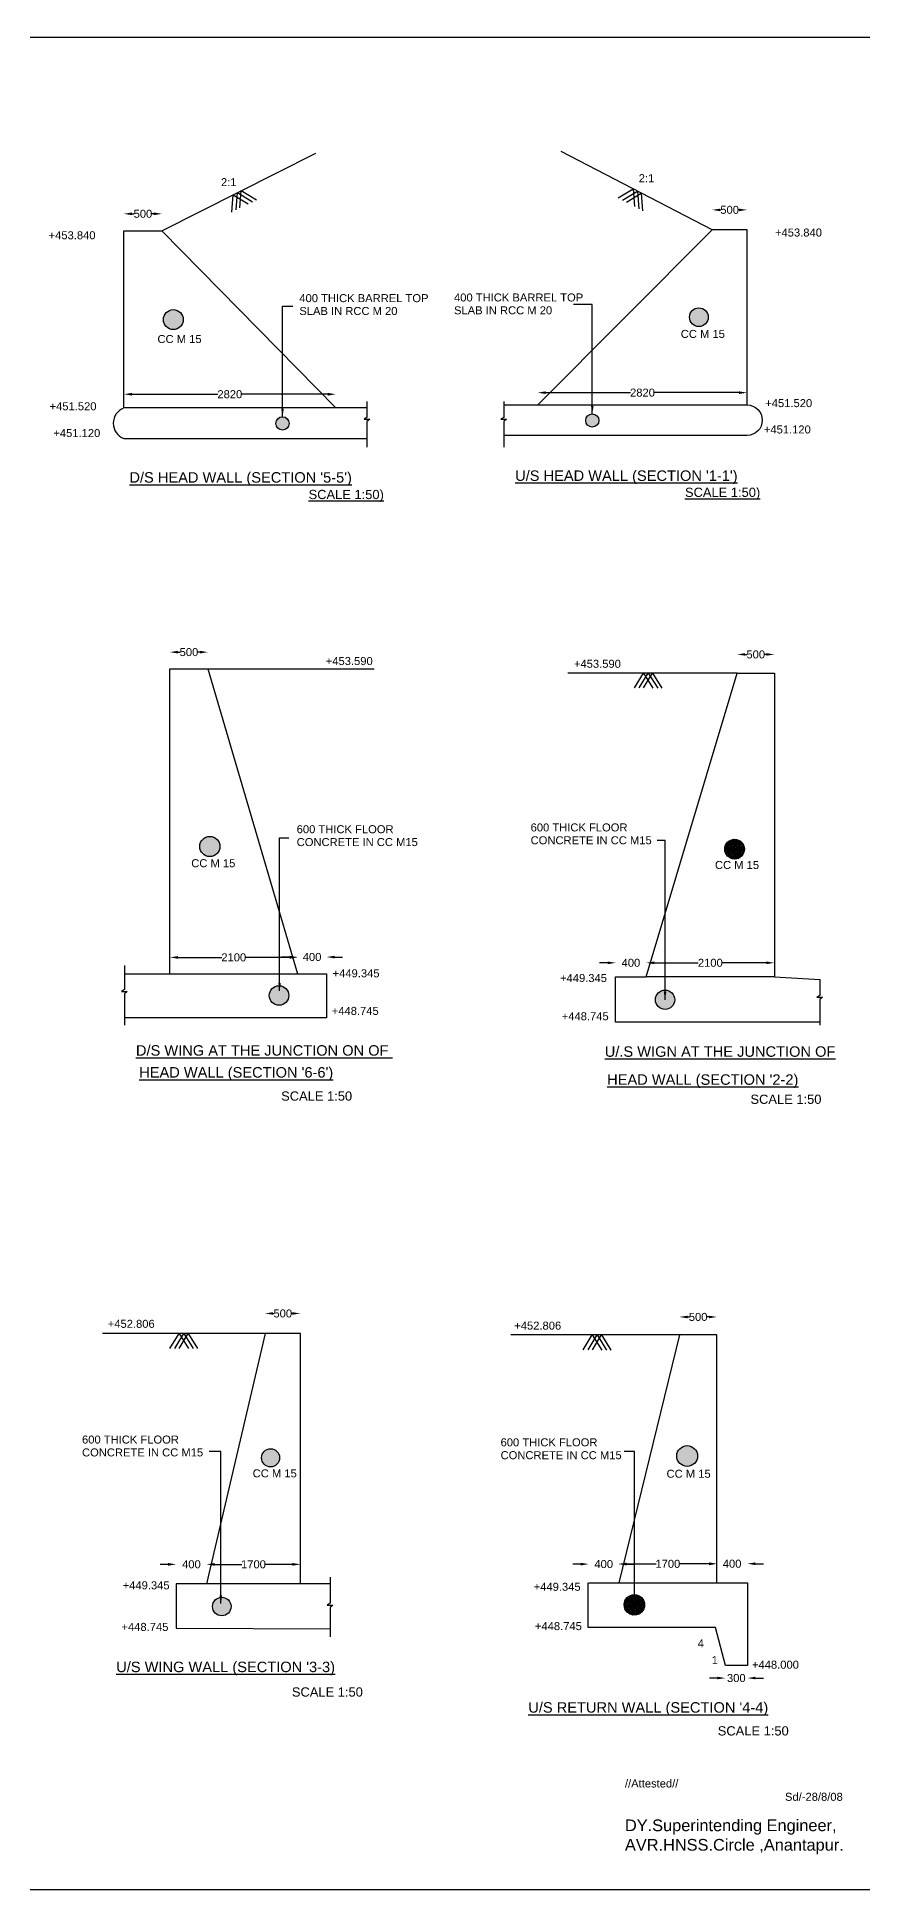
# Model space of a CAD drawing. Header units: millimetres. Extents: x -53232398 to -53209628, y 22138667 to 22153730.
# Drawn here: x -53224710 to -53218001, y 22138667 to 22153720 of the extents above; entities that cross this region are included whole.
import ezdxf

# ---------------------------------------------------------------- set-up
doc = ezdxf.new("R2010")
doc.units = ezdxf.units.MM
doc.header["$MEASUREMENT"] = 0
for name, color, linetype in [('DIMENSIONS', 7, 'Continuous'), ('DRAWING', 2, 'Continuous'), ('TEXT', 255, 'Continuous')]:
    doc.layers.add(name, color=color, linetype=linetype)
doc.styles.get("Standard").update_dxf_attribs({"font": 'arial.ttf', "height": 65})
doc.dimstyles.get("Standard").update_dxf_attribs({"dimtxt": 65, "dimasz": 65, "dimexe": 0.18, "dimexo": 0.0625, "dimgap": 0.09, "dimtad": 0, "dimdec": 0, "dimzin": 0, "dimdsep": 46, "dimtxsty": 'Standard', "dimcen": 0.09, "dimse1": 1, "dimse2": 1, "dimadec": 0, "dimazin": 0, "dimtfac": 1, "dimtdec": 0, "dimtofl": 0, "dimtmove": 0, "dimatfit": 3, "dimfxl": 1, "dimtolj": 1, "dimtzin": 0, "dimarcsym": 0})
pattern_1 = [(50, (0, 0), (7.172601826, -0.6275213498), [0.75, -8.25]), (355, (0, 0), (-1.3875133361, 7.521921337), [0.6, -6.6]), (100.4514, (0.598, -0.052), (5.7850938171, 6.8943954206), [0.6374019, -7.01142112]), (46.1842, (0, 2), (10.6724104863, -1.6551901433), [1.125, -12.375]), (96.6356, (0.889, 1.862), (9.3466270555, 9.741178709), [0.95610288, -10.51713]), (351.1842, (0, 2), (9.3466194513, 9.7411860093), [0.9, -9.9]), (21, (1, 1.5), (5.9690705212, -4.02618890665), [0.75, -8.25]), (326, (1, 1.5), (2.4331533192, 7.2515004505), [0.6, -6.6]), (71.4514, (1.4974, 1.1645), (8.4022262858, 3.2253049671), [0.6374019, -7.01142112]), (37.5, (0, 0), (0.12159855317, 3.32893853831), [0, -6.52, 0, -6.7, 0, -6.625]), (7.5, (0, 0), (2.63069537442, 3.94411711882), [0, -3.82, 0, -6.37, 0, -2.525]), (327.5, (-2.23, 0), (5.33822436172, -0.22554871734), [0, -2.5, 0, -7.8, 0, -10.35]), (317.5, (-3.23, 0), (5.83186169342, 1.00104982332), [0, -3.25, 0, -5.18, 0, -7.35])]

# ---------------------------------------------------------------- blocks, each defined once
blk = doc.blocks.new('*D94')
at = {"layer": 'Defpoints', "color": 0, "transparency": 16777216}
for p in [(-53223696, 22152284), (-53224004, 22152147), (-53223696, 22152147)]:
    blk.add_point(p, dxfattribs=at)
at = {"layer": 'DIMENSIONS', "color": 0, "lineweight": -2, "transparency": 16777216}
for p, q in [((-53223939, 22152284), (-53223922, 22152284)), ((-53223762, 22152284), (-53223778, 22152284))]:
    blk.add_line(p, q, dxfattribs=at)
at = {"layer": 'DIMENSIONS', "color": 0, "transparency": 16777216}
for points in [[(-53223939, 22152295), (-53223939, 22152273), (-53224004, 22152284)], [(-53223762, 22152295), (-53223762, 22152273), (-53223696, 22152284)]]:
    blk.add_solid(points, dxfattribs=at)
at = {"layer": 'DIMENSIONS', "color": 0, "transparency": 16777216, "insert": (-53223850, 22152284), "char_height": 65, "attachment_point": 5}
blk.add_mtext('\\A1;500', dxfattribs=at)
blk = doc.blocks.new('*D95')
at = {"layer": 'Defpoints', "color": 0, "transparency": 16777216}
for p in [(-53224004, 22150804), (-53222284, 22150818), (-53222284, 22150706)]:
    blk.add_point(p, dxfattribs=at)
at = {"layer": 'DIMENSIONS', "color": 0, "lineweight": -2, "transparency": 16777216}
for p, q in [((-53223939, 22150818), (-53223241, 22150818)), ((-53222348, 22150818), (-53223046, 22150818))]:
    blk.add_line(p, q, dxfattribs=at)
at = {"layer": 'DIMENSIONS', "color": 0, "transparency": 16777216}
for points in [[(-53223939, 22150829), (-53223939, 22150807), (-53224004, 22150818)], [(-53222348, 22150829), (-53222348, 22150807), (-53222284, 22150818)]]:
    blk.add_solid(points, dxfattribs=at)
at = {"layer": 'DIMENSIONS', "color": 0, "transparency": 16777216, "insert": (-53223144, 22150818), "char_height": 65, "attachment_point": 5}
blk.add_mtext('\\A1;2820', dxfattribs=at)
blk = doc.blocks.new('*D96')
at = {"layer": 'Defpoints', "color": 0, "transparency": 16777216}
for p in [(-53218942, 22150831), (-53220642, 22150731), (-53218942, 22150731)]:
    blk.add_point(p, dxfattribs=at)
at = {"layer": 'DIMENSIONS', "color": 0, "lineweight": -2, "transparency": 16777216}
for p, q in [((-53220578, 22150831), (-53219890, 22150831)), ((-53219008, 22150831), (-53219695, 22150831))]:
    blk.add_line(p, q, dxfattribs=at)
at = {"layer": 'DIMENSIONS', "color": 0, "transparency": 16777216}
for points in [[(-53220578, 22150842), (-53220578, 22150820), (-53220642, 22150831)], [(-53219008, 22150842), (-53219008, 22150820), (-53218942, 22150831)]]:
    blk.add_solid(points, dxfattribs=at)
at = {"layer": 'DIMENSIONS', "color": 0, "transparency": 16777216, "insert": (-53219792, 22150831), "char_height": 65, "attachment_point": 5}
blk.add_mtext('\\A1;2820', dxfattribs=at)
blk = doc.blocks.new('*D102')
at = {"layer": 'Defpoints', "color": 0, "transparency": 16777216}
for p in [(-53218942, 22152316), (-53219226, 22152154), (-53218942, 22152154)]:
    blk.add_point(p, dxfattribs=at)
at = {"layer": 'DIMENSIONS', "color": 0, "lineweight": -2, "transparency": 16777216}
for p, q in [((-53219162, 22152316), (-53219156, 22152316)), ((-53219008, 22152316), (-53219013, 22152316))]:
    blk.add_line(p, q, dxfattribs=at)
at = {"layer": 'DIMENSIONS', "color": 0, "transparency": 16777216}
for points in [[(-53219162, 22152326), (-53219162, 22152305), (-53219226, 22152316)], [(-53219008, 22152326), (-53219008, 22152305), (-53218942, 22152316)]]:
    blk.add_solid(points, dxfattribs=at)
at = {"layer": 'DIMENSIONS', "color": 0, "transparency": 16777216, "insert": (-53219084, 22152316), "char_height": 65, "attachment_point": 5}
blk.add_mtext('\\A1;500', dxfattribs=at)
blk = doc.blocks.new('*D106')
at = {"layer": 'Defpoints', "color": 0, "transparency": 16777216}
for p in [(-53219761, 22146199), (-53220010, 22146084), (-53219761, 22146084)]:
    blk.add_point(p, dxfattribs=at)
at = {"layer": 'DIMENSIONS', "color": 0, "lineweight": -2, "transparency": 16777216}
for p, q in [((-53220076, 22146199), (-53220140, 22146199)), ((-53219696, 22146199), (-53219631, 22146199))]:
    blk.add_line(p, q, dxfattribs=at)
at = {"layer": 'DIMENSIONS', "color": 0, "transparency": 16777216}
for points in [[(-53220076, 22146210), (-53220076, 22146188), (-53220010, 22146199)], [(-53219696, 22146210), (-53219696, 22146188), (-53219761, 22146199)]]:
    blk.add_solid(points, dxfattribs=at)
at = {"layer": 'DIMENSIONS', "color": 0, "transparency": 16777216, "insert": (-53219886, 22146199), "char_height": 65, "attachment_point": 5}
blk.add_mtext('\\A1;400', dxfattribs=at)
blk = doc.blocks.new('*D107')
at = {"layer": 'Defpoints', "color": 0, "transparency": 16777216}
for p in [(-53218721, 22146199), (-53219761, 22146084), (-53218721, 22146084)]:
    blk.add_point(p, dxfattribs=at)
at = {"layer": 'DIMENSIONS', "color": 0, "lineweight": -2, "transparency": 16777216}
for p, q in [((-53219696, 22146199), (-53219339, 22146199)), ((-53218786, 22146199), (-53219143, 22146199))]:
    blk.add_line(p, q, dxfattribs=at)
at = {"layer": 'DIMENSIONS', "color": 0, "transparency": 16777216}
for points in [[(-53219696, 22146210), (-53219696, 22146188), (-53219761, 22146199)], [(-53218786, 22146210), (-53218786, 22146188), (-53218721, 22146199)]]:
    blk.add_solid(points, dxfattribs=at)
at = {"layer": 'DIMENSIONS', "color": 0, "transparency": 16777216, "insert": (-53219241, 22146199), "char_height": 65, "attachment_point": 5}
blk.add_mtext('\\A1;2100', dxfattribs=at)
blk = doc.blocks.new('*D108')
at = {"layer": 'Defpoints', "color": 0, "transparency": 16777216}
for p in [(-53222594, 22146243), (-53223630, 22146108), (-53222594, 22146108)]:
    blk.add_point(p, dxfattribs=at)
at = {"layer": 'DIMENSIONS', "color": 0, "lineweight": -2, "transparency": 16777216}
for p, q in [((-53223565, 22146243), (-53223209, 22146243)), ((-53222658, 22146243), (-53223014, 22146243))]:
    blk.add_line(p, q, dxfattribs=at)
at = {"layer": 'DIMENSIONS', "color": 0, "transparency": 16777216}
for points in [[(-53223565, 22146254), (-53223565, 22146232), (-53223630, 22146243)], [(-53222658, 22146254), (-53222658, 22146232), (-53222594, 22146243)]]:
    blk.add_solid(points, dxfattribs=at)
at = {"layer": 'DIMENSIONS', "color": 0, "transparency": 16777216, "insert": (-53223112, 22146243), "char_height": 65, "attachment_point": 5}
blk.add_mtext('\\A1;2100', dxfattribs=at)
blk = doc.blocks.new('*D109')
at = {"layer": 'Defpoints', "color": 0, "transparency": 16777216}
for p in [(-53222358, 22146246), (-53222594, 22146108), (-53222358, 22146108)]:
    blk.add_point(p, dxfattribs=at)
at = {"layer": 'DIMENSIONS', "color": 0, "lineweight": -2, "transparency": 16777216}
for p, q in [((-53222658, 22146246), (-53222724, 22146246)), ((-53222293, 22146246), (-53222228, 22146246))]:
    blk.add_line(p, q, dxfattribs=at)
at = {"layer": 'DIMENSIONS', "color": 0, "transparency": 16777216}
for points in [[(-53222658, 22146256), (-53222658, 22146235), (-53222594, 22146246)], [(-53222293, 22146256), (-53222293, 22146235), (-53222358, 22146246)]]:
    blk.add_solid(points, dxfattribs=at)
at = {"layer": 'DIMENSIONS', "color": 0, "transparency": 16777216, "insert": (-53222476, 22146246), "char_height": 65, "attachment_point": 5}
blk.add_mtext('\\A1;400', dxfattribs=at)
blk = doc.blocks.new('*D110')
at = {"layer": 'Defpoints', "color": 0, "transparency": 16777216}
for p in [(-53223322, 22148723), (-53223630, 22148587), (-53223322, 22148587)]:
    blk.add_point(p, dxfattribs=at)
at = {"layer": 'DIMENSIONS', "color": 0, "lineweight": -2, "transparency": 16777216}
for p, q in [((-53223565, 22148723), (-53223548, 22148723)), ((-53223387, 22148723), (-53223404, 22148723))]:
    blk.add_line(p, q, dxfattribs=at)
at = {"layer": 'DIMENSIONS', "color": 0, "transparency": 16777216}
for points in [[(-53223565, 22148734), (-53223565, 22148712), (-53223630, 22148723)], [(-53223387, 22148734), (-53223387, 22148712), (-53223322, 22148723)]]:
    blk.add_solid(points, dxfattribs=at)
at = {"layer": 'DIMENSIONS', "color": 0, "transparency": 16777216, "insert": (-53223476, 22148723), "char_height": 65, "attachment_point": 5}
blk.add_mtext('\\A1;500', dxfattribs=at)
blk = doc.blocks.new('*D111')
at = {"layer": 'Defpoints', "color": 0, "transparency": 16777216}
for p in [(-53218721, 22148704), (-53219022, 22148553), (-53218721, 22148553)]:
    blk.add_point(p, dxfattribs=at)
at = {"layer": 'DIMENSIONS', "color": 0, "lineweight": -2, "transparency": 16777216}
for p, q in [((-53218958, 22148704), (-53218944, 22148704)), ((-53218786, 22148704), (-53218800, 22148704))]:
    blk.add_line(p, q, dxfattribs=at)
at = {"layer": 'DIMENSIONS', "color": 0, "transparency": 16777216}
for points in [[(-53218958, 22148715), (-53218958, 22148694), (-53219022, 22148704)], [(-53218786, 22148715), (-53218786, 22148694), (-53218721, 22148704)]]:
    blk.add_solid(points, dxfattribs=at)
at = {"layer": 'DIMENSIONS', "color": 0, "transparency": 16777216, "insert": (-53218872, 22148704), "char_height": 65, "attachment_point": 5}
blk.add_mtext('\\A1;500', dxfattribs=at)
blk = doc.blocks.new('*D112')
at = {"layer": 'Defpoints', "color": 0, "transparency": 16777216}
for p in [(-53219985, 22141314), (-53220229, 22141162), (-53219985, 22141162)]:
    blk.add_point(p, dxfattribs=at)
at = {"layer": 'DIMENSIONS', "color": 0, "lineweight": -2, "transparency": 16777216}
for p, q in [((-53220294, 22141314), (-53220359, 22141314)), ((-53219920, 22141314), (-53219855, 22141314))]:
    blk.add_line(p, q, dxfattribs=at)
at = {"layer": 'DIMENSIONS', "color": 0, "transparency": 16777216}
for points in [[(-53220294, 22141325), (-53220294, 22141303), (-53220229, 22141314)], [(-53219920, 22141325), (-53219920, 22141303), (-53219985, 22141314)]]:
    blk.add_solid(points, dxfattribs=at)
at = {"layer": 'DIMENSIONS', "color": 0, "transparency": 16777216, "insert": (-53220107, 22141314), "char_height": 65, "attachment_point": 5}
blk.add_mtext('\\A1;400', dxfattribs=at)
blk = doc.blocks.new('*D113')
at = {"layer": 'Defpoints', "color": 0, "transparency": 16777216}
for p in [(-53219188, 22141316), (-53219985, 22141162), (-53219188, 22141162)]:
    blk.add_point(p, dxfattribs=at)
at = {"layer": 'DIMENSIONS', "color": 0, "lineweight": -2, "transparency": 16777216}
for p, q in [((-53219920, 22141316), (-53219680, 22141316)), ((-53219252, 22141316), (-53219492, 22141316))]:
    blk.add_line(p, q, dxfattribs=at)
at = {"layer": 'DIMENSIONS', "color": 0, "transparency": 16777216}
for points in [[(-53219920, 22141326), (-53219920, 22141305), (-53219985, 22141316)], [(-53219252, 22141326), (-53219252, 22141305), (-53219188, 22141316)]]:
    blk.add_solid(points, dxfattribs=at)
at = {"layer": 'DIMENSIONS', "color": 0, "transparency": 16777216, "insert": (-53219586, 22141316), "char_height": 65, "attachment_point": 5}
blk.add_mtext('\\A1;1700', dxfattribs=at)
blk = doc.blocks.new('*D114')
at = {"layer": 'Defpoints', "color": 0, "transparency": 16777216}
for p in [(-53218940, 22141317), (-53219188, 22141162), (-53218940, 22141162)]:
    blk.add_point(p, dxfattribs=at)
at = {"layer": 'DIMENSIONS', "color": 0, "lineweight": -2, "transparency": 16777216}
for p, q in [((-53219252, 22141317), (-53219318, 22141317)), ((-53218875, 22141317), (-53218810, 22141317))]:
    blk.add_line(p, q, dxfattribs=at)
at = {"layer": 'DIMENSIONS', "color": 0, "transparency": 16777216}
for points in [[(-53219252, 22141328), (-53219252, 22141306), (-53219188, 22141317)], [(-53218875, 22141328), (-53218875, 22141306), (-53218940, 22141317)]]:
    blk.add_solid(points, dxfattribs=at)
at = {"layer": 'DIMENSIONS', "color": 0, "transparency": 16777216, "insert": (-53219064, 22141317), "char_height": 65, "attachment_point": 5}
blk.add_mtext('\\A1;400', dxfattribs=at)
blk = doc.blocks.new('*D115')
at = {"layer": 'Defpoints', "color": 0, "transparency": 16777216}
for p in [(-53219119, 22140490), (-53218940, 22140490), (-53218940, 22140388)]:
    blk.add_point(p, dxfattribs=at)
at = {"layer": 'DIMENSIONS', "color": 0, "lineweight": -2, "transparency": 16777216}
for p, q in [((-53219184, 22140388), (-53219249, 22140388)), ((-53218875, 22140388), (-53218810, 22140388))]:
    blk.add_line(p, q, dxfattribs=at)
at = {"layer": 'DIMENSIONS', "color": 0, "transparency": 16777216}
for points in [[(-53219184, 22140399), (-53219184, 22140378), (-53219119, 22140388)], [(-53218875, 22140399), (-53218875, 22140378), (-53218940, 22140388)]]:
    blk.add_solid(points, dxfattribs=at)
at = {"layer": 'DIMENSIONS', "color": 0, "transparency": 16777216, "insert": (-53219030, 22140388), "char_height": 65, "attachment_point": 5}
blk.add_mtext('\\A1;300', dxfattribs=at)
blk = doc.blocks.new('*D116')
at = {"layer": 'Defpoints', "color": 0, "transparency": 16777216}
for p in [(-53223333, 22141312), (-53223580, 22141154), (-53223333, 22141154)]:
    blk.add_point(p, dxfattribs=at)
at = {"layer": 'DIMENSIONS', "color": 0, "lineweight": -2, "transparency": 16777216}
for p, q in [((-53223645, 22141312), (-53223710, 22141312)), ((-53223268, 22141312), (-53223203, 22141312))]:
    blk.add_line(p, q, dxfattribs=at)
at = {"layer": 'DIMENSIONS', "color": 0, "transparency": 16777216}
for points in [[(-53223645, 22141323), (-53223645, 22141301), (-53223580, 22141312)], [(-53223268, 22141323), (-53223268, 22141301), (-53223333, 22141312)]]:
    blk.add_solid(points, dxfattribs=at)
at = {"layer": 'DIMENSIONS', "color": 0, "transparency": 16777216, "insert": (-53223456, 22141312), "char_height": 65, "attachment_point": 5}
blk.add_mtext('\\A1;400', dxfattribs=at)
blk = doc.blocks.new('*D117')
at = {"layer": 'Defpoints', "color": 0, "transparency": 16777216}
for p in [(-53222571, 22141312), (-53223333, 22141154), (-53222571, 22141154)]:
    blk.add_point(p, dxfattribs=at)
at = {"layer": 'DIMENSIONS', "color": 0, "lineweight": -2, "transparency": 16777216}
for p, q in [((-53223268, 22141312), (-53223046, 22141312)), ((-53222636, 22141312), (-53222858, 22141312))]:
    blk.add_line(p, q, dxfattribs=at)
at = {"layer": 'DIMENSIONS', "color": 0, "transparency": 16777216}
for points in [[(-53223268, 22141323), (-53223268, 22141301), (-53223333, 22141312)], [(-53222636, 22141323), (-53222636, 22141301), (-53222571, 22141312)]]:
    blk.add_solid(points, dxfattribs=at)
at = {"layer": 'DIMENSIONS', "color": 0, "transparency": 16777216, "insert": (-53222952, 22141312), "char_height": 65, "attachment_point": 5}
blk.add_mtext('\\A1;1700', dxfattribs=at)
blk = doc.blocks.new('*D118')
at = {"layer": 'Defpoints', "color": 0, "transparency": 16777216}
for p in [(-53222571, 22143350), (-53222858, 22143187), (-53222571, 22143187)]:
    blk.add_point(p, dxfattribs=at)
at = {"layer": 'DIMENSIONS', "color": 0, "lineweight": -2, "transparency": 16777216}
for p, q in [((-53222792, 22143350), (-53222786, 22143350)), ((-53222636, 22143350), (-53222642, 22143350))]:
    blk.add_line(p, q, dxfattribs=at)
at = {"layer": 'DIMENSIONS', "color": 0, "transparency": 16777216}
for points in [[(-53222792, 22143361), (-53222792, 22143340), (-53222858, 22143350)], [(-53222636, 22143361), (-53222636, 22143340), (-53222571, 22143350)]]:
    blk.add_solid(points, dxfattribs=at)
at = {"layer": 'DIMENSIONS', "color": 0, "transparency": 16777216, "insert": (-53222714, 22143350), "char_height": 65, "attachment_point": 5}
blk.add_mtext('\\A1;500', dxfattribs=at)
blk = doc.blocks.new('*D119')
at = {"layer": 'Defpoints', "color": 0, "transparency": 16777216}
for p in [(-53219188, 22143322), (-53219492, 22143176), (-53219188, 22143176)]:
    blk.add_point(p, dxfattribs=at)
at = {"layer": 'DIMENSIONS', "color": 0, "lineweight": -2, "transparency": 16777216}
for p, q in [((-53219426, 22143322), (-53219411, 22143322)), ((-53219252, 22143322), (-53219268, 22143322))]:
    blk.add_line(p, q, dxfattribs=at)
at = {"layer": 'DIMENSIONS', "color": 0, "transparency": 16777216}
for points in [[(-53219426, 22143332), (-53219426, 22143311), (-53219492, 22143322)], [(-53219252, 22143332), (-53219252, 22143311), (-53219188, 22143322)]]:
    blk.add_solid(points, dxfattribs=at)
at = {"layer": 'DIMENSIONS', "color": 0, "transparency": 16777216, "insert": (-53219340, 22143322), "char_height": 65, "attachment_point": 5}
blk.add_mtext('\\A1;500', dxfattribs=at)

msp = doc.modelspace()

# ---------------------------------------------------------------- hatches: boundary and pattern name
at = {"layer": 'DIMENSIONS'}
h = msp.add_hatch(dxfattribs=at)
h.set_pattern_fill('AR-CONC', color=0, scale=2, style=0)
h.set_pattern_definition([(50, (0, 0), (14.345203652, -1.2550426997), [1.5, -16.5]), (355, (0, 0), (-2.7750266723, 15.043842674), [1.2, -13.2]), (100.4514, (1.195, -0.105), (11.5701876343, 13.7887908412), [1.2748038, -14.02284224]), (46.1842, (0, 4), (21.3448209725, -3.3103802866), [2.25, -24.75]), (96.6356, (1.779, 3.724), (18.693254111, 19.482357418), [1.91220576, -21.03426]), (351.1842, (0, 4), (18.693238903, 19.4823720185), [1.8, -19.8]), (21, (2, 3), (11.9381410424, -8.0523778133), [1.5, -16.5]), (326, (2, 3), (4.8663066384, 14.503000901), [1.2, -13.2]), (71.4514, (2.995, 2.329), (16.8044525716, 6.4506099342), [1.2748038, -14.02284224]), (37.5, (0, 0), (0.24319710635, 6.65787707663), [0, -13.04, 0, -13.4, 0, -13.25]), (7.5, (0, 0), (5.2613907488, 7.88823423765), [0, -7.64, 0, -12.74, 0, -5.05]), (327.5, (-4.46, 0), (10.67644872345, -0.4510974347), [0, -5, 0, -15.6, 0, -20.7]), (317.5, (-6.46, 0), (11.6637233868, 2.0020996466), [0, -6.5, 0, -10.36, 0, -14.7])])
h.paths.add_polyline_path([(-53219530.3, 22145899, 1), (-53219686.7, 22145899, 1)])
h.paths.add_polyline_path([(-53222823.3, 22145933.5, 1), (-53222664.7, 22145933.5, 1)])
h.paths.add_polyline_path([(-53223223.9, 22147144, 1), (-53223388.1, 22147144, 1)])
h.paths.add_polyline_path([(-53223684, 22151424.5, 1), (-53223522, 22151424.5, 1)])
h.paths.add_polyline_path([(-53222662.1, 22150581, 1), (-53222769.9, 22150581, 1)])
h.paths.add_polyline_path([(-53220145.9, 22150604.5, 1), (-53220253.1, 22150604.5, 1)])
h.paths.add_polyline_path([(-53219258.1, 22151444, 1), (-53219409.9, 22151444, 1)])
h.paths.add_polyline_path([(-53216744, 22151879, 1), (-53216582, 22151879, 1)])
h.paths.add_polyline_path([(-53216307.5, 22150814, 1), (-53216470.5, 22150814, 1)])
h = msp.add_hatch(dxfattribs=at)
h.set_pattern_fill('AR-CONC', color=0, scale=2.5, style=0)
h.set_pattern_definition([(50, (0, 0), (17.931504565, -1.5688033746), [1.875, -20.625]), (355, (0, 0), (-3.4687833403, 18.8048033425), [1.5, -16.5]), (100.4514, (1.494, -0.13), (14.462734543, 17.2359885515), [1.59350475, -17.5285528]), (46.1842, (0, 5), (26.681026216, -4.137975358), [2.8125, -30.9375]), (96.6356, (2.223, 4.655), (23.366567639, 24.352946773), [2.3902572, -26.292825]), (351.1842, (0, 5), (23.366548628, 24.352965023), [2.25, -24.75]), (21, (2.5, 3.75), (14.922676303, -10.0654722666), [1.875, -20.625]), (326, (2.5, 3.75), (6.082883298, 18.128751126), [1.5, -16.5]), (71.4514, (3.744, 2.911), (21.0055657145, 8.063262418), [1.59350475, -17.5285528]), (37.5, (0, 0), (0.3039963829, 8.3223463458), [0, -16.3, 0, -16.75, 0, -16.5625]), (7.5, (0, 0), (6.576738436, 9.860292797), [0, -9.55, 0, -15.925, 0, -6.3125]), (327.5, (-5.575, 0), (13.3455609043, -0.56387179336), [0, -6.25, 0, -19.5, 0, -25.875]), (317.5, (-8.075, 0), (14.5796542336, 2.5026245583), [0, -8.125, 0, -12.95, 0, -18.375])])
h.paths.add_polyline_path([(-53219513.5, 22142192, 1), (-53219344.5, 22142192, 1)])
h.paths.add_polyline_path([(-53222739.4, 22142177.5, 1), (-53222886.6, 22142177.5, 1)])
h.paths.add_polyline_path([(-53223134, 22140969.5, 1), (-53223284, 22140969.5, 1)])
h.paths.add_polyline_path([(-53216205.6, 22146650, 1), (-53216370.4, 22146650, 1)])
h.paths.add_polyline_path([(-53216492.6, 22147702.5, 1), (-53216645.4, 22147702.5, 1)])
at = {"layer": 'TEXT'}
h = msp.add_hatch(dxfattribs=at)
h.set_pattern_fill('AR-CONC', color=0, style=0)
h.set_pattern_definition(pattern_1)
h.paths.add_polyline_path([(-53218963.9, 22147122.5, 1), (-53219124.1, 22147122.5, 1)])
h = msp.add_hatch(dxfattribs=at)
h.set_pattern_fill('AR-CONC', color=256, style=0)
h.set_pattern_definition(pattern_1)
h.paths.add_polyline_path([(-53219775, 22140983, 1), (-53219941, 22140983, 1)])

# ---------------------------------------------------------------- linework, layer by layer
at = {"layer": 'DRAWING', "color": 0}
for points in [[(-53224004, 22150706.5), (-53224004, 22152147), (-53223696.5, 22152147), (-53222445.5, 22152778)], [(-53218942.5, 22150731), (-53218942.5, 22152153.5), (-53219226.5, 22152153.5), (-53220452.5, 22152790)], [(-53223062.3, 22152331.5), (-53223051.7, 22152472.3), (-53222927.8, 22152398)], [(-53219989.1, 22152412.8), (-53219868.7, 22152486.5), (-53219856.5, 22152342.6)], [(-53219953.9, 22152394.7), (-53219833.5, 22152468.5), (-53219821.3, 22152324.5)], [(-53223128.2, 22152297.8), (-53223117.6, 22152438.6), (-53222993.7, 22152364.3)], [(-53223093, 22152315.8), (-53223082.4, 22152456.6), (-53222958.5, 22152382.3)], [(-53219923.2, 22152379), (-53219802.8, 22152452.7), (-53219790.6, 22152308.8)], [(-53223696.5, 22152147), (-53222283.5, 22150706.5)], [(-53219226.5, 22152153.5), (-53220642.5, 22150731)], [(-53222030, 22150760), (-53222030, 22150629.5), (-53222054, 22150614.5), (-53222008, 22150614.5), (-53222030, 22150596.5), (-53222030, 22150389)], [(-53220918.5, 22150760), (-53220918.5, 22150629.5), (-53220942.5, 22150614.5), (-53220896.5, 22150614.5), (-53220918.5, 22150596.5), (-53220918.5, 22150389)], [(-53223630, 22146108.5), (-53223630, 22148587), (-53221970.5, 22148587)], [(-53223322, 22148587), (-53222593.5, 22146108.5)], [(-53218352, 22145715.5), (-53220010.5, 22145715.5), (-53220010.5, 22146084.5), (-53219761, 22146084.5), (-53219022.5, 22148553), (-53220398, 22148553)], [(-53219857.8, 22148432.5), (-53219784.2, 22148553), (-53219707.8, 22148430.5)], [(-53219818.2, 22148432.5), (-53219744.8, 22148553), (-53219668.2, 22148430.5)], [(-53219783.8, 22148432.5), (-53219710.2, 22148553), (-53219633.8, 22148430.5)], [(-53219022.5, 22148553), (-53218721, 22148553), (-53218721, 22146084.5), (-53218352, 22146064.5)], [(-53223999, 22146177.5), (-53223999, 22145981), (-53224023, 22145966), (-53223977, 22145966), (-53223999, 22145948), (-53223999, 22145691.5)], [(-53223999, 22146108.5), (-53222358, 22146108.5), (-53222358, 22145751), (-53223999, 22145751)], [(-53218721, 22146084.5), (-53219761, 22146084.5)], [(-53218352, 22146064.5), (-53218352, 22145934), (-53218376, 22145919), (-53218330, 22145919), (-53218352, 22145901), (-53218352, 22145693.5)], [(-53222571, 22141154), (-53222571, 22143187), (-53224178.5, 22143187)], [(-53223630, 22143066.5), (-53223556.5, 22143187), (-53223480, 22143064.5)], [(-53223590.5, 22143066.5), (-53223517, 22143187), (-53223440.5, 22143064.5)], [(-53223556, 22143066.5), (-53223482.5, 22143187), (-53223406, 22143064.5)], [(-53222857.5, 22143187), (-53223333, 22141154)], [(-53219187.5, 22141162.5), (-53219187.5, 22143175.5), (-53220861.5, 22143175.5)], [(-53220273, 22143055), (-53220199.5, 22143175.5), (-53220123, 22143053)], [(-53220233.5, 22143055), (-53220160, 22143175.5), (-53220083.5, 22143053)], [(-53220199, 22143055), (-53220125.5, 22143175.5), (-53220049, 22143053)], [(-53219491.5, 22143175.5), (-53219985, 22141162.5)], [(-53222329.5, 22141207.5), (-53222329.5, 22140995.5), (-53222353.5, 22140980.5), (-53222307.5, 22140980.5), (-53222329.5, 22140962.5), (-53222328.5, 22140722)], [(-53222329.5, 22141154), (-53223580, 22141154), (-53223580, 22140793.5), (-53222328.8, 22140787.5)], [(-53220229, 22141162.5), (-53218940, 22141162.5), (-53218940, 22140489.5), (-53219119, 22140489.5), (-53219199.5, 22140798.5), (-53220232.5, 22140798.5), (-53220232.5, 22141162.5)]]:
    msp.add_lwpolyline(points, dxfattribs=at)
for points in [[(-53222030, 22150706.5), (-53224004, 22150706.5, 0.6975806), (-53224004, 22150458.5), (-53222030, 22150458.5)], [(-53220918.5, 22150731), (-53218942.5, 22150731, -1), (-53218942.5, 22150484), (-53220918.5, 22150484)]]:
    msp.add_lwpolyline(points, format="xyb", dxfattribs=at)
for centre, radius in [((-53223603, 22151424.5), 81), ((-53219334, 22151444), 75.9), ((-53220199.5, 22150604.5), 53.6), ((-53222716, 22150581), 53.9), ((-53223306, 22147144), 82.1), ((-53219044, 22147122.5), 80.1), ((-53222744, 22145933.5), 79.3), ((-53219608.5, 22145899), 78.2), ((-53222813, 22142177.5), 73.6), ((-53219429, 22142192), 84.5), ((-53223209, 22140969.5), 75), ((-53219858, 22140983), 83)]:
    msp.add_circle(centre, radius, dxfattribs=at)
at = {"layer": 'TEXT', "color": 0}
msp.add_lwpolyline([(-53209627.8, 22138666.9), (-53232398, 22138666.9), (-53232398, 22153720), (-53209627.8, 22153720)], close=True, dxfattribs=at)

# ---------------------------------------------------------------- texts
for s, height, p in [('2:1', 65, (-53223215.8, 22152508.8)), ('2:1', 65, (-53219822.4, 22152540.9)), ('+453.840', 65, (-53218715.5, 22152099.5)), ('+453.840', 65, (-53224616.1, 22152077.2)), ('400 THICK BARREL TOP ', 65, (-53222579.4, 22151566.4)), ('400 THICK BARREL TOP ', 65, (-53221322.9, 22151571.9)), ('SLAB IN RCC M 20', 65, (-53222579.4, 22151462)), ('SLAB IN RCC M 20', 65, (-53221322.9, 22151467.5)), ('CC M 15', 65, (-53223731.7, 22151234.2)), ('CC M 15', 65, (-53219481, 22151275.7)), ('+451.520', 65, (-53224608.2, 22150687.8)), ('+451.520', 65, (-53218794.9, 22150713.5)), ('+451.120', 65, (-53224577.4, 22150470.5)), ('+451.120', 65, (-53218806.1, 22150499.6)), ("%%UU/S HEAD WALL (SECTION '1-1')", 85, (-53220826.4, 22150114.2)), ("%%UD/S HEAD WALL (SECTION '5-5')", 85, (-53223959.4, 22150100.1)), ('%%USCALE 1:50)', 75, (-53219447, 22149984.1)), ('%%USCALE 1:50)', 75, (-53222504.3, 22149966.3)), ('+453.590', 65, (-53222364.7, 22148618)), ('+453.590', 65, (-53220348.6, 22148595.9)), ('600 THICK FLOOR ', 65, (-53222600.8, 22147251.8)), ('CONCRETE IN CC M15', 65, (-53222600.8, 22147147.4)), ('600 THICK FLOOR ', 65, (-53220700.7, 22147266.4)), ('CONCRETE IN CC M15', 65, (-53220700.7, 22147161.9)), ('CC M 15', 65, (-53223457.3, 22146975.7)), ('CC M 15', 65, (-53219203.2, 22146961.2)), ('+449.345', 65, (-53222309.1, 22146081.3)), ('+449.345', 65, (-53220461.9, 22146043.1)), ('+448.745', 65, (-53222315.9, 22145776)), ('+448.745', 65, (-53220447.9, 22145732.4)), ('%%UD/S WING AT THE JUNCTION ON OF ', 85, (-53223906.4, 22145444.8)), ('%%UU/.S WIGN AT THE JUNCTION OF', 85, (-53220098.6, 22145435.6)), ("%%UHEAD WALL (SECTION '6-6')", 85, (-53223880.2, 22145266.5)), ("%%UHEAD WALL (SECTION '2-2)", 85, (-53220079, 22145208.1)), ('SCALE 1:50', 75, (-53222727.1, 22145079.1)), ('SCALE 1:50', 75, (-53218915, 22145053.1)), ('+452.806', 65, (-53224135.5, 22143233.6)), ('+452.806', 65, (-53220833.7, 22143219)), ('600 THICK FLOOR ', 65, (-53224344.5, 22142293.3)), ('CONCRETE IN CC M15', 65, (-53224344.5, 22142188.9)), ('600 THICK FLOOR ', 65, (-53220944.8, 22142270.9)), ('CONCRETE IN CC M15', 65, (-53220944.8, 22142166.5)), ('CC M 15', 65, (-53222958.4, 22142018.8)), ('CC M 15', 65, (-53219596.5, 22142015.7)), ('+449.345', 65, (-53224014.6, 22141109.2)), ('+449.345', 65, (-53220675.7, 22141097.4)), ('+448.745', 65, (-53224024.1, 22140771.3)), ('+448.745', 65, (-53220665.7, 22140777.8)), ('4', 65, (-53219344.1, 22140637)), ('1', 65, (-53219229.8, 22140501.5)), ("%%UU/S WING WALL (SECTION '3-3)", 85, (-53224066.8, 22140436.4)), ('+448.000', 65, (-53218902.7, 22140464.3)), ('SCALE 1:50', 75, (-53222639.9, 22140237.7)), ("%%UU/S RETURN WALL (SECTION '4-4)", 85, (-53220719.6, 22140107.3)), ('SCALE 1:50', 75, (-53219180.6, 22139921.8))]:
    msp.add_text(s, height=height, dxfattribs=at).set_placement(p)
at = {"layer": 'TEXT', "color": 0, "insert": (-53219934.5, 22139564.5), "char_height": 65, "width": 1846.112, "attachment_point": 1}
msp.add_mtext('//Attested//  \\P^I^I^I^I^ISd/-28/8/08 \\P\\P{\\H1.4615x;DY.Superintending Engineer, AVR.HNSS.Circle ,Anantapur.}', dxfattribs=at)

# ---------------------------------------------------------------- dimensions: what is measured, and where the dimension line sits
at = {"layer": 'DIMENSIONS', "color": 0}
for base, p1, p2, text, picture, middle in [((-53223696.5, 22152284), (-53224004, 22152147), (-53223696.5, 22152147), '500', '*D94', (-53223850.2, 22152284)), ((-53218942.5, 22152315.5), (-53219226.5, 22152153.5), (-53218942.5, 22152153.5), '500', '*D102', (-53219084.5, 22152315.5)), ((-53222283.5, 22150818), (-53224004, 22150804.5), (-53222283.5, 22150706.5), '2820', '*D95', (-53223143.8, 22150818)), ((-53218942.5, 22150831), (-53220642.5, 22150731), (-53218942.5, 22150731), '2820', '*D96', (-53219792.5, 22150831)), ((-53223322, 22148723), (-53223630, 22148587), (-53223322, 22148587), '500', '*D110', (-53223476, 22148723)), ((-53218721, 22148704.5), (-53219022.5, 22148553), (-53218721, 22148553), '500', '*D111', (-53218871.8, 22148704.5)), ((-53222358, 22146245.5), (-53222593.5, 22146108.5), (-53222358, 22146108.5), '400', '*D109', (-53222475.8, 22146245.5)), ((-53222593.5, 22146243), (-53223630, 22146108.5), (-53222593.5, 22146108.5), '2100', '*D108', (-53223111.8, 22146243)), ((-53219761, 22146199.1), (-53220010.5, 22146084.5), (-53219761, 22146084.5), '400', '*D106', (-53219885.8, 22146199.1)), ((-53218721, 22146199), (-53219761, 22146084.5), (-53218721, 22146084.5), '2100', '*D107', (-53219241, 22146199)), ((-53222571, 22143350.5), (-53222857.5, 22143187), (-53222571, 22143187), '500', '*D118', (-53222714.2, 22143350.5)), ((-53219187.5, 22143321.5), (-53219491.5, 22143175.5), (-53219187.5, 22143175.5), '500', '*D119', (-53219339.5, 22143321.5)), ((-53223333, 22141312), (-53223580, 22141154), (-53223333, 22141154), '400', '*D116', (-53223456.5, 22141312)), ((-53222571, 22141312), (-53223333, 22141154), (-53222571, 22141154), '1700', '*D117', (-53222952, 22141312)), ((-53219985, 22141314), (-53220229, 22141162.5), (-53219985, 22141162.5), '400', '*D112', (-53220107, 22141314)), ((-53219187.5, 22141315.5), (-53219985, 22141162.5), (-53219187.5, 22141162.5), '1700', '*D113', (-53219586.2, 22141315.5)), ((-53218940, 22141317), (-53219187.5, 22141162.5), (-53218940, 22141162.5), '400', '*D114', (-53219063.8, 22141317)), ((-53218940, 22140388.5), (-53219119, 22140489.5), (-53218940, 22140489.5), '300', '*D115', (-53219029.5, 22140388.5))]:
    dim = msp.add_linear_dim(base=base, p1=p1, p2=p2, text=text, dimstyle='Standard', dxfattribs=at)
    dim.commit()
    dim.dimension.update_dxf_attribs({"geometry": picture, "text_midpoint": middle})

# ---------------------------------------------------------------- leaders
for points in [[(-53222716, 22150634.9), (-53222716, 22151532.5), (-53222632.5, 22151532.5)], [(-53220199.5, 22150658.1), (-53220199.5, 22151547), (-53220351.5, 22151547)], [(-53222740, 22145971), (-53222740, 22147215.5), (-53222666, 22147215.5)], [(-53219608.5, 22145899), (-53219608.5, 22147192.5), (-53219672, 22147192.5)], [(-53223216.5, 22140994), (-53223216.5, 22142229.5), (-53223312, 22142229.5)], [(-53219858, 22140983), (-53219858, 22142230), (-53219941.5, 22142230)]]:
    msp.add_leader(points, dimstyle='Standard', override={"dimgap": 0.09, "dimtad": 0}, dxfattribs=at)

doc.saveas('drawing.dxf')
